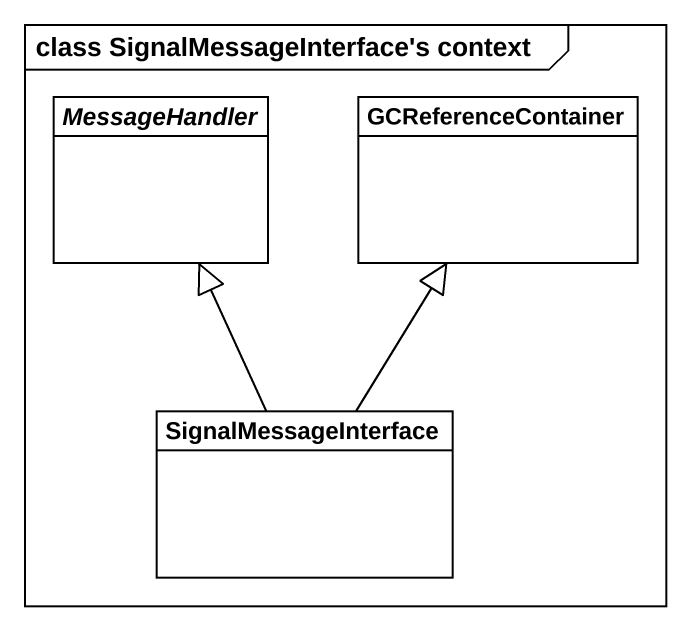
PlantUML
@startuml
mainframe class SignalMessageInterface's context
hide circle
hide empty members
abstract class MessageHandler
class GCReferenceContainer
class SignalMessageInterface
SignalMessageInterface -up-|> MessageHandler
SignalMessageInterface -up-|> GCReferenceContainer
@enduml
